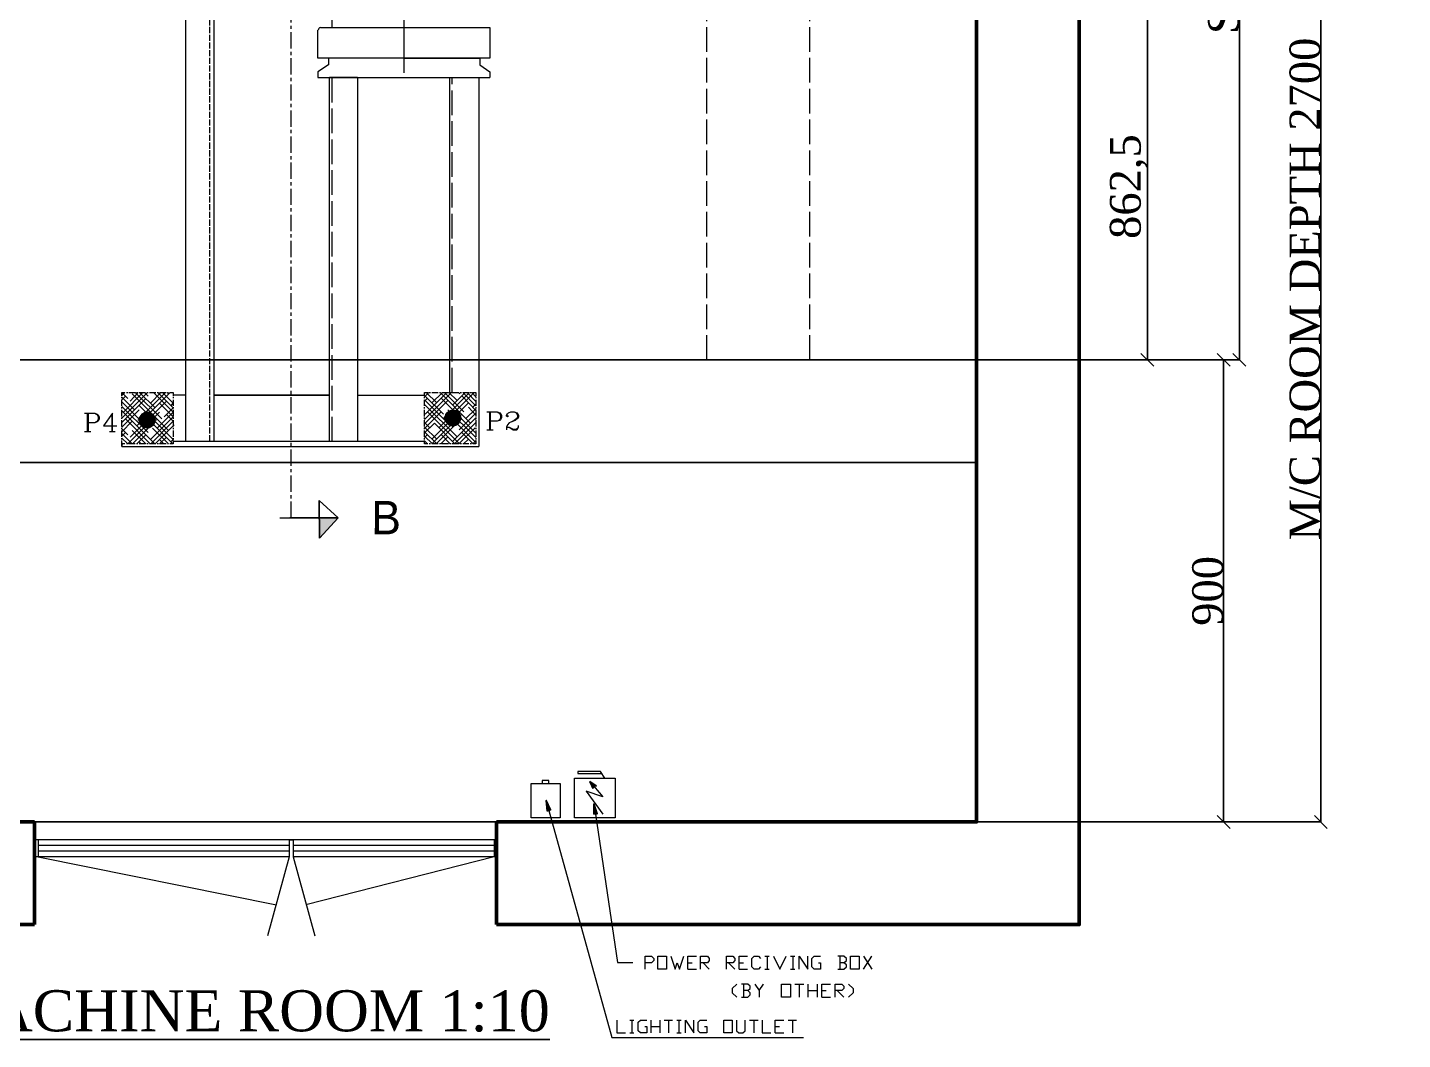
# Model space of a CAD drawing. Header units: millimetres. Extents: x -665 to 1025117, y -27997 to 4210.
# Drawn here: x 18023 to 20702, y -3828 to -1857 of the extents above; entities that cross this region are included whole.
import ezdxf

# ---------------------------------------------------------------- set-up
doc = ezdxf.new("R2010")
doc.units = ezdxf.units.MM
doc.linetypes.add('$0$ACAD_ISO02W100', pattern=[15, 12, -3])
doc.linetypes.add('$0$CENTER', pattern=[50.8, 31.75, -6.35, 6.35, -6.35])
for name, color, linetype, lineweight in [('$0$Car', 3, 'Continuous', 18), ('$0$CL', 2, '$0$CENTER', 0), ('$0$DL', 8, '$0$ACAD_ISO02W100', 0), ('$0$Wall', 1, 'Continuous', 50)]:
    doc.layers.add(name, color=color, linetype=linetype, lineweight=lineweight)
doc.styles.add('$0$nassar2', font='cent.shx', dxfattribs={"height": 60})
doc.dimstyles.new('$0$Nassar2', dxfattribs={"dimtxt": 35, "dimasz": 25, "dimexe": 1.25, "dimexo": 0.625, "dimtad": 1, "dimtxsty": '$0$nassar2', "dimblk": '$0$_Oblique', "dimcen": 2.5, "dimadec": 0, "dimazin": 0, "dimtfac": 1, "dimtmove": 0, "dimatfit": 3, "dimldrblk": '$0$_Oblique', "dimfxl": 1, "dimarcsym": 0})

# ---------------------------------------------------------------- blocks, each defined once
blk = doc.blocks.new('$0$_Oblique')
at = {"color": 0, "linetype": 'ByBlock', "lineweight": -2}
blk.add_line((-0.5, -0.5), (0.5, 0.5), dxfattribs=at)
blk = doc.blocks.new('*D39')
at = {"color": 0, "lineweight": -2, "transparency": 16777216}
for p, q in [((19872.5, -1641.9), (20205.9, -1641.9)), ((20204.7, -2504.4), (20204.7, -1641.9)), ((19872.5, -2504.4), (20205.9, -2504.4))]:
    blk.add_line(p, q, dxfattribs=at)
at = {"layer": 'Defpoints', "color": 0, "transparency": 16777216}
for p in [(19871.9, -1641.9), (20204.7, -1641.9), (19871.9, -2504.4)]:
    blk.add_point(p, dxfattribs=at)
at = {"color": 0, "lineweight": -2, "transparency": 16777216, "xscale": 25, "yscale": 25, "zscale": 25}
for p, rotation in [((20204.7, -1641.9), 90), ((20204.7, -2504.4), 270)]:
    blk.add_blockref('$0$_Oblique', p, dxfattribs=dict(at, rotation=rotation))
at = {"color": 0, "transparency": 16777216, "insert": (20168.7, -2166.9), "char_height": 60, "attachment_point": 5, "rotation": 90, "style": '$0$nassar2'}
blk.add_mtext('862,5', dxfattribs=at)
blk = doc.blocks.new('*D42')
at = {"color": 0, "lineweight": -2, "transparency": 16777216}
for p, q in [((20205.6, -2504.4), (20354.4, -2504.4)), ((20353.2, -3404.4), (20353.2, -2504.4)), ((20205.6, -3404.4), (20354.4, -3404.4))]:
    blk.add_line(p, q, dxfattribs=at)
at = {"layer": 'Defpoints', "color": 0, "transparency": 16777216}
for p in [(20205, -2504.4), (20353.2, -2504.4), (20205, -3404.4)]:
    blk.add_point(p, dxfattribs=at)
at = {"color": 0, "lineweight": -2, "transparency": 16777216, "xscale": 25, "yscale": 25, "zscale": 25}
for p, rotation in [((20353.2, -2504.4), 90), ((20353.2, -3404.4), 270)]:
    blk.add_blockref('$0$_Oblique', p, dxfattribs=dict(at, rotation=rotation))
at = {"color": 0, "transparency": 16777216, "insert": (20322.5, -2954.4), "char_height": 60, "attachment_point": 5, "rotation": 90, "style": '$0$nassar2'}
blk.add_mtext('900', dxfattribs=at)
blk = doc.blocks.new('*D43')
at = {"color": 0, "lineweight": -2, "transparency": 16777216}
for p, q in [((20295.4, -704.4), (20385, -704.4)), ((20383.8, -2504.4), (20383.8, -704.4)), ((20295.4, -2504.4), (20385, -2504.4))]:
    blk.add_line(p, q, dxfattribs=at)
at = {"layer": 'Defpoints', "color": 0, "transparency": 16777216}
for p in [(20294.8, -704.4), (20383.8, -704.4), (20294.8, -2504.4)]:
    blk.add_point(p, dxfattribs=at)
at = {"color": 0, "lineweight": -2, "transparency": 16777216, "xscale": 25, "yscale": 25, "zscale": 25}
for p, rotation in [((20383.8, -704.4), 90), ((20383.8, -2504.4), 270)]:
    blk.add_blockref('$0$_Oblique', p, dxfattribs=dict(at, rotation=rotation))
at = {"color": 0, "transparency": 16777216, "insert": (20353.2, -1466.9), "char_height": 60, "attachment_point": 5, "rotation": 90, "style": '$0$nassar2'}
blk.add_mtext('SHAFT DEPTH 1800', dxfattribs=at)
blk = doc.blocks.new('*D44')
at = {"color": 0, "lineweight": -2, "transparency": 16777216}
for p, q in [((19872.5, -704.4), (20543.7, -704.4)), ((20542.5, -704.4), (20542.5, -3404.4)), ((19872.5, -3404.4), (20543.7, -3404.4))]:
    blk.add_line(p, q, dxfattribs=at)
at = {"layer": 'Defpoints', "color": 0, "transparency": 16777216}
for p in [(19871.9, -704.4), (19871.9, -3404.4), (20542.5, -3404.4)]:
    blk.add_point(p, dxfattribs=at)
at = {"color": 0, "lineweight": -2, "transparency": 16777216, "xscale": 25, "yscale": 25, "zscale": 25}
for p, rotation in [((20542.5, -704.4), 90), ((20542.5, -3404.4), 270)]:
    blk.add_blockref('$0$_Oblique', p, dxfattribs=dict(at, rotation=rotation))
at = {"color": 0, "transparency": 16777216, "insert": (20511.9, -2366.5), "char_height": 60, "attachment_point": 5, "rotation": 90, "style": '$0$nassar2'}
blk.add_mtext('M/C ROOM DEPTH 2700', dxfattribs=at)

msp = doc.modelspace()

# ---------------------------------------------------------------- hatches: boundary and pattern name
at = {"layer": '$0$Car', "lineweight": 25, "ltscale": 4, "transparency": 16777216}
h = msp.add_hatch(color=256, dxfattribs=at)
h.dxf.hatch_style = 1
h.paths.add_polyline_path([(18591.899, -2812.181), (18592.007, -2851.569), (18628.429, -2812.08)])
at = {"true_color": 0x000007}
h = msp.add_hatch(color=7, dxfattribs=at)
h.paths.add_polyline_path([(18243.378, -2628.815), (18243.378, -2614.595), (18241.798, -2625.655)])
h.paths.add_polyline_path([(18243.378, -2614.595), (18241.798, -2625.655), (18241.798, -2617.228)])
h = msp.add_hatch(color=7, dxfattribs=at)
h.paths.add_polyline_path([(18241.798, -2625.655), (18241.798, -2617.228), (18241.798, -2623.022)])
h.paths.add_polyline_path([(18241.798, -2617.228), (18241.798, -2623.022), (18241.798, -2620.388)])
h = msp.add_hatch(color=7, dxfattribs=at)
h.paths.add_polyline_path([(18244.958, -2630.922), (18244.958, -2612.488), (18243.378, -2628.815)])
h.paths.add_polyline_path([(18244.958, -2612.488), (18243.378, -2628.815), (18243.378, -2614.595)])
h = msp.add_hatch(color=7, dxfattribs=at)
h.paths.add_polyline_path([(18246.538, -2633.029), (18246.538, -2610.381), (18244.958, -2630.922)])
h.paths.add_polyline_path([(18246.538, -2610.381), (18244.958, -2630.922), (18244.958, -2612.488)])
h = msp.add_hatch(color=7, dxfattribs=at)
h.paths.add_polyline_path([(18249.171, -2634.609), (18249.171, -2608.801), (18246.538, -2633.029)])
h.paths.add_polyline_path([(18249.171, -2608.801), (18246.538, -2633.029), (18246.538, -2610.381)])
h = msp.add_hatch(color=7, dxfattribs=at)
h.paths.add_polyline_path([(18251.805, -2635.662), (18251.805, -2607.221), (18249.171, -2634.609)])
h.paths.add_polyline_path([(18251.805, -2607.221), (18249.171, -2634.609), (18249.171, -2608.801)])
h = msp.add_hatch(color=7, dxfattribs=at)
h.paths.add_polyline_path([(18254.438, -2636.189), (18254.438, -2606.695), (18251.805, -2635.662)])
h.paths.add_polyline_path([(18254.438, -2606.695), (18251.805, -2635.662), (18251.805, -2607.221)])
h = msp.add_hatch(color=7, dxfattribs=at)
h.paths.add_polyline_path([(18257.072, -2636.716), (18257.072, -2606.695), (18254.438, -2636.189)])
h.paths.add_polyline_path([(18257.072, -2606.695), (18254.438, -2636.189), (18254.438, -2606.695)])
h = msp.add_hatch(color=7, dxfattribs=at)
h.paths.add_polyline_path([(18260.232, -2636.189), (18260.232, -2607.221), (18257.072, -2636.716)])
h.paths.add_polyline_path([(18260.232, -2607.221), (18257.072, -2636.716), (18257.072, -2606.695)])
h = msp.add_hatch(color=7, dxfattribs=at)
h.paths.add_polyline_path([(18262.865, -2635.136), (18262.865, -2608.275), (18260.232, -2636.189)])
h.paths.add_polyline_path([(18262.865, -2608.275), (18260.232, -2636.189), (18260.232, -2607.221)])
h = msp.add_hatch(color=7, dxfattribs=at)
h.paths.add_polyline_path([(18265.499, -2633.556), (18265.499, -2609.328), (18262.865, -2635.136)])
h.paths.add_polyline_path([(18265.499, -2609.328), (18262.865, -2635.136), (18262.865, -2608.275)])
h = msp.add_hatch(color=7, dxfattribs=at)
h.paths.add_polyline_path([(18267.079, -2631.976), (18267.079, -2610.908), (18265.499, -2633.556)])
h.paths.add_polyline_path([(18267.079, -2610.908), (18265.499, -2633.556), (18265.499, -2609.328)])
h = msp.add_hatch(color=7, dxfattribs=at)
h.paths.add_polyline_path([(18269.185, -2629.869), (18269.185, -2613.541), (18267.079, -2631.976)])
h.paths.add_polyline_path([(18269.185, -2613.541), (18267.079, -2631.976), (18267.079, -2610.908)])
h = msp.add_hatch(color=7, dxfattribs=at)
h.paths.add_polyline_path([(18270.239, -2627.235), (18270.239, -2616.175), (18269.185, -2629.869)])
h.paths.add_polyline_path([(18270.239, -2616.175), (18269.185, -2629.869), (18269.185, -2613.541)])
h = msp.add_hatch(color=7, dxfattribs=at)
h.paths.add_polyline_path([(18271.292, -2624.602), (18271.292, -2618.808), (18270.239, -2627.235)])
h.paths.add_polyline_path([(18271.292, -2618.808), (18270.239, -2627.235), (18270.239, -2616.175)])
for points in [[(18271.819, -2621.442), (18271.292, -2624.602), (18271.292, -2618.808)], [(18866.451, -2617.755), (18866.451, -2620.388), (18866.451, -2614.595)], [(19122.689, -3334.15), (19125.849, -3334.15), (19126.376, -3334.15)], [(19125.849, -3334.15), (19131.116, -3334.15), (19126.376, -3334.15)], [(19035.785, -3383.132), (19033.679, -3362.591), (19042.106, -3381.025)], [(19126.376, -3389.452), (19126.376, -3369.438), (19133.223, -3388.399)]]:
    msp.add_hatch(color=7, dxfattribs=at).paths.add_polyline_path(points)
h = msp.add_hatch(color=7, dxfattribs=at)
h.paths.add_polyline_path([(18837.483, -2621.968), (18837.483, -2613.541), (18836.429, -2619.335)])
h.paths.add_polyline_path([(18837.483, -2613.541), (18836.429, -2619.335), (18836.429, -2616.175)])
h = msp.add_hatch(color=7, dxfattribs=at)
h.paths.add_polyline_path([(18838.536, -2624.602), (18838.536, -2610.908), (18837.483, -2621.968)])
h.paths.add_polyline_path([(18838.536, -2610.908), (18837.483, -2621.968), (18837.483, -2613.541)])
h = msp.add_hatch(color=7, dxfattribs=at)
h.paths.add_polyline_path([(18840.116, -2626.709), (18840.116, -2608.275), (18838.536, -2624.602)])
h.paths.add_polyline_path([(18840.116, -2608.275), (18838.536, -2624.602), (18838.536, -2610.908)])
h = msp.add_hatch(color=7, dxfattribs=at)
h.paths.add_polyline_path([(18842.223, -2628.815), (18842.223, -2606.168), (18840.116, -2626.709)])
h.paths.add_polyline_path([(18842.223, -2606.168), (18840.116, -2626.709), (18840.116, -2608.275)])
h = msp.add_hatch(color=7, dxfattribs=at)
h.paths.add_polyline_path([(18843.803, -2630.396), (18843.803, -2604.588), (18842.223, -2628.815)])
h.paths.add_polyline_path([(18843.803, -2604.588), (18842.223, -2628.815), (18842.223, -2606.168)])
h = msp.add_hatch(color=7, dxfattribs=at)
h.paths.add_polyline_path([(18846.963, -2631.976), (18846.963, -2603.534), (18843.803, -2630.396)])
h.paths.add_polyline_path([(18846.963, -2603.534), (18843.803, -2630.396), (18843.803, -2604.588)])
h = msp.add_hatch(color=7, dxfattribs=at)
h.paths.add_polyline_path([(18849.597, -2632.502), (18849.597, -2603.008), (18846.963, -2631.976)])
h.paths.add_polyline_path([(18849.597, -2603.008), (18846.963, -2631.976), (18846.963, -2603.534)])
h = msp.add_hatch(color=7, dxfattribs=at)
h.paths.add_polyline_path([(18852.23, -2632.502), (18852.23, -2602.481), (18849.597, -2632.502)])
h.paths.add_polyline_path([(18852.23, -2602.481), (18849.597, -2632.502), (18849.597, -2603.008)])
h = msp.add_hatch(color=7, dxfattribs=at)
h.paths.add_polyline_path([(18855.39, -2632.502), (18855.39, -2603.008), (18852.23, -2632.502)])
h.paths.add_polyline_path([(18855.39, -2603.008), (18852.23, -2632.502), (18852.23, -2602.481)])
h = msp.add_hatch(color=7, dxfattribs=at)
h.paths.add_polyline_path([(18858.024, -2631.449), (18858.024, -2604.061), (18855.39, -2632.502)])
h.paths.add_polyline_path([(18858.024, -2604.061), (18855.39, -2632.502), (18855.39, -2603.008)])
h = msp.add_hatch(color=7, dxfattribs=at)
h.paths.add_polyline_path([(18860.13, -2629.869), (18860.13, -2605.114), (18858.024, -2631.449)])
h.paths.add_polyline_path([(18860.13, -2605.114), (18858.024, -2631.449), (18858.024, -2604.061)])
h = msp.add_hatch(color=7, dxfattribs=at)
h.paths.add_polyline_path([(18862.764, -2627.762), (18862.764, -2607.221), (18860.13, -2629.869)])
h.paths.add_polyline_path([(18862.764, -2607.221), (18860.13, -2629.869), (18860.13, -2605.114)])
h = msp.add_hatch(color=7, dxfattribs=at)
h.paths.add_polyline_path([(18864.344, -2625.655), (18864.344, -2609.855), (18862.764, -2627.762)])
h.paths.add_polyline_path([(18864.344, -2609.855), (18862.764, -2627.762), (18862.764, -2607.221)])
h = msp.add_hatch(color=7, dxfattribs=at)
h.paths.add_polyline_path([(18865.397, -2623.022), (18865.397, -2611.961), (18864.344, -2625.655)])
h.paths.add_polyline_path([(18865.397, -2611.961), (18864.344, -2625.655), (18864.344, -2609.855)])
h = msp.add_hatch(color=7, dxfattribs=at)
h.paths.add_polyline_path([(18866.451, -2620.388), (18866.451, -2614.595), (18865.397, -2623.022)])
h.paths.add_polyline_path([(18866.451, -2614.595), (18865.397, -2623.022), (18865.397, -2611.961)])
h = msp.add_hatch(color=7, dxfattribs=at)
h.paths.add_polyline_path([(19131.116, -3334.15), (19119.002, -3325.723), (19125.849, -3334.15)])
h.paths.add_polyline_path([(19119.002, -3325.723), (19125.849, -3334.15), (19122.689, -3334.15)])
h = msp.add_hatch(color=7, dxfattribs=at)
h.paths.add_polyline_path([(19122.689, -3334.15), (19126.376, -3334.15)])
h.paths.add_polyline_path([(19122.689, -3334.15), (19126.376, -3334.15), (19124.796, -3338.89)])

# ---------------------------------------------------------------- linework, layer by layer
at = {"layer": '$0$Car', "lineweight": 25, "ltscale": 4}
for p, q in [((18592.007, -2851.569), (18591.805, -2778.067)), ((18591.805, -2778.067), (18628.546, -2811.954)), ((18625.823, -2812.08), (18534.643, -2812.331)), ((18537.25, -2812.331), (18628.429, -2812.08)), ((18628.429, -2812.08), (18592.007, -2851.569))]:
    msp.add_line(p, q, dxfattribs=at)
at = {"layer": '$0$Car', "ltscale": 4}
msp.add_line((18515.111, -2812.181), (18591.899, -2812.181), dxfattribs=at)
at = {"layer": '$0$CL'}
msp.add_line((18536.91, -2812.325), (18536.91, -405.67), dxfattribs=at)
at = {"layer": '$0$DL', "ltscale": 4}
for p, q in [((19346.91, -2504.378), (19346.91, -704.378)), ((19546.91, -2504.378), (19546.91, -704.378)), ((18850.69, -2567.72), (18850.69, -1954.731))]:
    msp.add_line(p, q, dxfattribs=at)
at = {"layer": '$0$DL'}
msp.add_lwpolyline([(18378.404, -2663.05), (18379.178, -545.717)], dxfattribs=at)
at = {"layer": '$0$DL', "ltscale": 4}
msp.add_lwpolyline([(18616.927, -2663.05), (18616.927, -1954.731)], dxfattribs=at)
at = {"layer": '$0$Wall'}
for p, q in [((18036.819, -3404.378), (18036.819, -3604.378)), ((18936.93, -3404.378), (18936.93, -3604.378)), ((18936.93, -3604.378), (19871.91, -3604.378))]:
    msp.add_line(p, q, dxfattribs=at)
for points in [[(19871.91, -3604.378), (20071.91, -3604.378), (20071.91, -500.676), (17001.91, -500.676), (17001.91, -3604.378), (18036.91, -3604.378)], [(18936.93, -3404.378), (19871.91, -3404.378), (19871.91, -704.378), (17201.91, -704.378), (17201.91, -3404.378), (18036.91, -3404.378)]]:
    msp.add_lwpolyline(points, dxfattribs=at)
for p, q in [((18666.435, -1954.731), (18611.66, -1954.731)), ((18386.637, -2572.986), (18611.66, -2573.275)), ((18666.435, -2573.346), (18796.928, -2573.513)), ((18207.036, -2667.79), (18207.036, -2673.057)), ((18036.819, -3404.378), (18936.93, -3404.378)), ((18532.959, -3439.524), (18540.86, -3439.524))]:
    msp.add_line(p, q)
at = {"color": 7, "linetype": 'Continuous', "lineweight": 20}
for points in [[(18331.528, -2663.05), (18331.703, -545.717)], [(18387.114, -545.717), (18386.344, -2663.05)], [(18611.66, -2663.05), (18611.66, -1954.731)], [(18666.435, -1954.731), (18666.435, -2663.05)], [(18845.91, -2567.72), (18845.91, -1954.731)], [(18902.305, -1954.731), (18902.305, -2673.057), (18902.305, -2673.057)], [(18331.861, -2572.986), (18307.107, -2572.986)], [(18139.724, -2624.698), (18141.304, -2623.118)], [(18155.525, -2608.897), (18155.656, -2608.766)]]:
    msp.add_lwpolyline(points, dxfattribs=at)
at = {"color": 7, "linetype": 'Continuous', "lineweight": 20, "true_color": 0x000007}
for points in [[(18616.966, -1857.294), (18616.966, -1756.169), (18616.966, -1756.169)], [(18756.539, -1831.486), (18756.539, -1893.635), (18756.539, -1893.635)], [(18589.052, -1916.81), (18589.052, -1862.034), (18589.052, -1862.034)], [(18594.319, -1857.294), (18596.952, -1857.294), (18596.952, -1857.294)], [(18596.952, -1857.294), (18916.652, -1857.294), (18916.652, -1857.294)], [(18916.652, -1857.294), (18924.026, -1857.294), (18924.026, -1857.294)], [(18924.026, -1857.294), (18924.026, -1916.81), (18924.026, -1916.81)], [(18756.539, -1875.749), (18756.539, -1945.272), (18756.539, -1945.272)], [(18924.026, -1916.81), (18589.052, -1916.81), (18589.052, -1916.81)], [(18609.593, -1916.81), (18609.593, -1929.977), (18609.593, -1929.977)], [(18756.539, -1916.81), (18609.593, -1916.81), (18609.593, -1916.81)], [(18756.539, -1906.276), (18756.539, -1918.916), (18756.539, -1918.916)], [(18756.539, -1916.81), (18904.538, -1916.81), (18904.538, -1916.81)], [(18904.538, -1916.81), (18904.538, -1929.977), (18924.026, -1943.144)], [(18609.593, -1929.977), (18589.052, -1943.144), (18589.052, -1943.144)], [(18589.052, -1943.144), (18589.052, -1954.731), (18589.052, -1954.731)], [(18589.052, -1954.731), (18924.026, -1954.731), (18924.026, -1954.731)], [(18924.026, -1943.144), (18924.026, -1954.731), (18924.026, -1954.731)], [(18257.072, -2567.72), (18207.036, -2617.755), (18207.036, -2617.755)], [(18212.83, -2567.72), (18207.036, -2573.513), (18207.036, -2573.513)], [(18207.036, -2574.566), (18207.036, -2567.72), (18207.036, -2567.72)], [(18207.036, -2567.72), (18213.356, -2567.72), (18213.356, -2567.72)], [(18207.036, -2568.246), (18218.623, -2579.833), (18218.623, -2579.833)], [(18248.118, -2567.72), (18210.196, -2606.168), (18210.196, -2606.168)], [(18215.99, -2567.72), (18218.623, -2567.72), (18218.623, -2567.72)], [(18220.73, -2567.72), (18233.371, -2567.72), (18233.371, -2567.72)], [(18239.164, -2567.72), (18223.364, -2584.574), (18223.364, -2584.574)], [(18227.577, -2570.88), (18298.153, -2641.983), (18298.153, -2641.983)], [(18233.371, -2567.72), (18284.986, -2619.335), (18284.986, -2619.335)], [(18236.004, -2567.72), (18238.111, -2567.72), (18238.111, -2567.72)], [(18301.313, -2567.72), (18236.531, -2633.029), (18236.531, -2633.029)], [(18240.744, -2567.72), (18253.385, -2567.72), (18253.385, -2567.72)], [(18241.798, -2567.72), (18271.819, -2597.741), (18271.819, -2597.741)], [(18292.36, -2567.72), (18249.698, -2610.908), (18249.698, -2610.908)], [(18251.278, -2567.72), (18258.652, -2575.093), (18258.652, -2575.093)], [(18256.018, -2567.72), (18258.652, -2567.72), (18258.652, -2567.72)], [(18260.758, -2567.72), (18273.399, -2567.72), (18273.399, -2567.72)], [(18283.406, -2567.72), (18262.865, -2588.787), (18262.865, -2588.787)], [(18268.659, -2567.72), (18307.107, -2606.168), (18307.107, -2606.168)], [(18276.032, -2567.72), (18278.666, -2567.72), (18278.666, -2567.72)], [(18277.612, -2567.72), (18307.107, -2597.741), (18307.107, -2597.741)], [(18280.773, -2567.72), (18293.413, -2567.72), (18293.413, -2567.72)], [(18286.566, -2567.72), (18307.107, -2588.787), (18307.107, -2588.787)], [(18295.52, -2567.72), (18298.153, -2570.88), (18298.153, -2570.88)], [(18296.047, -2567.72), (18298.153, -2567.72), (18298.153, -2567.72)], [(18300.787, -2567.72), (18307.107, -2567.72), (18307.107, -2567.72)], [(18307.107, -2567.72), (18307.107, -2574.566), (18307.107, -2574.566)], [(18849.07, -2567.72), (18796.928, -2620.388), (18796.928, -2620.388)], [(18804.828, -2567.72), (18796.928, -2576.147), (18796.928, -2576.147)], [(18796.928, -2567.72), (18803.248, -2567.72), (18803.248, -2567.72)], [(18796.928, -2574.566), (18796.928, -2567.72), (18796.928, -2567.72)], [(18840.116, -2567.72), (18797.981, -2609.855), (18797.981, -2609.855)], [(18800.088, -2567.72), (18820.629, -2588.26), (18820.629, -2588.26)], [(18805.881, -2567.72), (18808.515, -2567.72), (18808.515, -2567.72)], [(18831.689, -2567.72), (18811.148, -2588.26), (18811.148, -2588.26)], [(18811.148, -2567.72), (18823.262, -2567.72), (18823.262, -2567.72)], [(18893.312, -2567.72), (18824.842, -2636.716), (18824.842, -2636.716)], [(18825.896, -2567.72), (18828.002, -2567.72), (18828.002, -2567.72)], [(18826.949, -2567.72), (18886.465, -2627.762), (18886.465, -2627.762)], [(18830.636, -2567.72), (18843.276, -2567.72), (18843.276, -2567.72)], [(18835.376, -2567.72), (18873.298, -2605.641), (18873.298, -2605.641)], [(18884.358, -2567.72), (18838.009, -2614.595), (18838.009, -2614.595)], [(18844.33, -2567.72), (18860.13, -2583.52), (18860.13, -2583.52)], [(18845.91, -2567.72), (18848.543, -2567.72), (18848.543, -2567.72)], [(18850.65, -2567.72), (18863.29, -2567.72), (18863.29, -2567.72)], [(18875.931, -2567.72), (18851.177, -2592.474), (18851.177, -2592.474)], [(18866.977, -2567.72), (18864.344, -2570.353), (18864.344, -2570.353)], [(18865.924, -2567.72), (18868.557, -2567.72), (18868.557, -2567.72)], [(18871.191, -2567.72), (18896.999, -2594.054), (18896.999, -2594.054)], [(18871.191, -2567.72), (18883.305, -2567.72), (18883.305, -2567.72)], [(18879.618, -2567.72), (18896.999, -2585.627), (18896.999, -2585.627)], [(18885.938, -2567.72), (18888.045, -2567.72), (18888.045, -2567.72)], [(18888.572, -2567.72), (18896.999, -2576.147), (18896.999, -2576.147)], [(18890.678, -2567.72), (18896.999, -2567.72), (18896.999, -2567.72)], [(18896.999, -2567.72), (18896.999, -2574.566), (18896.999, -2574.566)], [(18214.41, -2575.093), (18207.036, -2582.467), (18207.036, -2582.467)], [(18207.036, -2579.307), (18207.036, -2576.673), (18207.036, -2576.673)], [(18207.036, -2577.2), (18231.791, -2601.954), (18231.791, -2601.954)], [(18253.911, -2579.833), (18207.036, -2626.709), (18207.036, -2626.709)], [(18207.036, -2594.054), (18207.036, -2581.94), (18207.036, -2581.94)], [(18207.036, -2586.154), (18244.958, -2624.075), (18244.958, -2624.075)], [(18207.036, -2595.107), (18258.652, -2646.196), (18258.652, -2646.196)], [(18207.036, -2599.321), (18207.036, -2596.687), (18207.036, -2596.687)], [(18293.94, -2584.574), (18223.364, -2655.15), (18223.364, -2655.15)], [(18240.744, -2593.001), (18307.107, -2659.363), (18307.107, -2659.363)], [(18280.246, -2588.787), (18307.107, -2615.648), (18307.107, -2615.648)], [(18307.107, -2588.26), (18302.894, -2593.001), (18302.894, -2593.001)], [(18307.107, -2576.673), (18307.107, -2579.307), (18307.107, -2579.307)], [(18307.107, -2581.94), (18307.107, -2594.054), (18307.107, -2594.054)], [(18307.107, -2596.687), (18307.107, -2599.321), (18307.107, -2599.321)], [(18796.928, -2573.513), (18833.796, -2609.855), (18833.796, -2609.855)], [(18796.928, -2579.307), (18796.928, -2576.673), (18796.928, -2576.673)], [(18802.721, -2579.307), (18796.928, -2584.574), (18796.928, -2584.574)], [(18796.928, -2594.054), (18796.928, -2581.94), (18796.928, -2581.94)], [(18796.928, -2582.467), (18846.963, -2632.502), (18846.963, -2632.502)], [(18842.223, -2583.52), (18796.928, -2628.815), (18796.928, -2628.815)], [(18796.928, -2591.421), (18860.13, -2654.097), (18860.13, -2654.097)], [(18796.928, -2599.321), (18796.928, -2596.687), (18796.928, -2596.687)], [(18882.251, -2588.26), (18811.148, -2658.837), (18811.148, -2658.837)], [(18829.056, -2579.307), (18896.999, -2647.25), (18896.999, -2647.25)], [(18869.084, -2574.566), (18896.999, -2603.008), (18896.999, -2603.008)], [(18882.251, -2596.687), (18896.999, -2611.961), (18896.999, -2611.961)], [(18896.999, -2590.894), (18890.678, -2596.687), (18890.678, -2596.687)], [(18896.999, -2576.673), (18896.999, -2579.307), (18896.999, -2579.307)], [(18896.999, -2581.94), (18896.999, -2594.054), (18896.999, -2594.054)], [(18896.999, -2596.687), (18896.999, -2599.321), (18896.999, -2599.321)], [(18134.457, -2608.371), (18154.471, -2608.371), (18159.211, -2609.951), (18161.318, -2611.531), (18162.898, -2615.218), (18162.898, -2619.958), (18161.318, -2623.645), (18159.211, -2625.225), (18154.471, -2626.805), (18141.304, -2626.805)], [(18139.724, -2608.371), (18139.724, -2643.659), (18139.724, -2643.659)], [(18141.304, -2608.371), (18141.304, -2643.659), (18141.304, -2643.659)], [(18154.471, -2608.371), (18157.631, -2609.951), (18159.211, -2611.531), (18161.318, -2615.218), (18161.318, -2619.958), (18159.211, -2623.645), (18157.631, -2625.225), (18154.471, -2626.805)], [(18189.233, -2643.659), (18189.233, -2608.371), (18171.325, -2633.125), (18197.66, -2633.125)], [(18187.653, -2611.531), (18187.653, -2643.659), (18187.653, -2643.659)], [(18207.036, -2614.595), (18207.036, -2601.428), (18207.036, -2601.428)], [(18240.744, -2601.954), (18207.036, -2635.662), (18207.036, -2635.662)], [(18207.036, -2603.534), (18271.292, -2667.79), (18271.292, -2667.79)], [(18207.036, -2619.335), (18207.036, -2616.702), (18207.036, -2616.702)], [(18207.036, -2634.082), (18207.036, -2621.968), (18207.036, -2621.968)], [(18227.577, -2624.075), (18207.036, -2644.616), (18207.036, -2644.616)], [(18214.41, -2619.335), (18262.338, -2667.79), (18262.338, -2667.79)], [(18280.246, -2606.168), (18219.15, -2667.79), (18219.15, -2667.79)], [(18238.637, -2621.442), (18256.545, -2621.442), (18256.545, -2639.876)], [(18253.911, -2615.122), (18306.58, -2667.79), (18306.58, -2667.79)], [(18256.545, -2621.442), (18256.545, -2603.534), (18256.545, -2603.534)], [(18256.545, -2621.442), (18274.452, -2621.442), (18274.452, -2621.442)], [(18307.107, -2615.122), (18262.865, -2659.363), (18262.865, -2659.363)], [(18307.107, -2624.075), (18263.392, -2667.79), (18263.392, -2667.79)], [(18307.107, -2606.168), (18276.032, -2637.242), (18276.032, -2637.242)], [(18307.107, -2597.741), (18289.726, -2615.122), (18289.726, -2615.122)], [(18293.94, -2610.908), (18307.107, -2624.075), (18307.107, -2624.075)], [(18307.107, -2601.428), (18307.107, -2614.595), (18307.107, -2614.595)], [(18307.107, -2616.702), (18307.107, -2619.335), (18307.107, -2619.335)], [(18307.107, -2621.968), (18307.107, -2634.082), (18307.107, -2634.082)], [(18796.928, -2614.595), (18796.928, -2601.428), (18796.928, -2601.428)], [(18829.056, -2605.641), (18796.928, -2637.769), (18796.928, -2637.769)], [(18796.928, -2619.335), (18796.928, -2616.702), (18796.928, -2616.702)], [(18796.928, -2634.082), (18796.928, -2621.968), (18796.928, -2621.968)], [(18802.721, -2605.641), (18864.871, -2667.79), (18864.871, -2667.79)], [(18869.084, -2609.855), (18811.148, -2667.79), (18811.148, -2667.79)], [(18851.703, -2617.755), (18833.796, -2617.755), (18833.796, -2617.755)], [(18842.223, -2601.428), (18896.999, -2655.677), (18896.999, -2655.677)], [(18862.764, -2619.862), (18862.764, -2606.695), (18849.597, -2606.695)], [(18896.999, -2617.228), (18851.177, -2663.577), (18851.177, -2663.577)], [(18851.703, -2635.662), (18851.703, -2617.755), (18851.703, -2599.848)], [(18851.703, -2617.755), (18869.611, -2617.755), (18869.611, -2617.755)], [(18855.39, -2623.549), (18896.999, -2665.157), (18896.999, -2665.157)], [(18896.999, -2608.275), (18864.344, -2640.929), (18864.344, -2640.929)], [(18896.999, -2599.848), (18877.511, -2618.808), (18877.511, -2618.808)], [(18895.418, -2618.808), (18896.999, -2620.388), (18896.999, -2620.388)], [(18896.999, -2601.428), (18896.999, -2614.595), (18896.999, -2614.595)], [(18896.999, -2616.702), (18896.999, -2619.335), (18896.999, -2619.335)], [(18896.999, -2621.968), (18896.999, -2634.082), (18896.999, -2634.082)], [(18918.037, -2605.616), (18938.051, -2605.616), (18943.318, -2607.722), (18944.898, -2609.303), (18946.478, -2612.463), (18946.478, -2617.203), (18944.898, -2620.89), (18943.318, -2622.47), (18938.051, -2624.05), (18924.883, -2624.05)], [(18923.303, -2605.616), (18923.303, -2640.904), (18923.303, -2640.904)], [(18924.883, -2605.616), (18924.883, -2640.904), (18924.883, -2640.904)], [(18938.051, -2605.616), (18941.211, -2607.722), (18943.318, -2609.303), (18944.898, -2612.463), (18944.898, -2617.203), (18943.318, -2620.89), (18941.211, -2622.47), (18938.051, -2624.05)], [(18958.065, -2612.463), (18960.172, -2614.043), (18958.065, -2615.623), (18956.485, -2614.043), (18956.485, -2612.463), (18958.065, -2609.303), (18960.172, -2607.722), (18964.912, -2605.616), (18971.232, -2605.616), (18976.499, -2607.722), (18978.079, -2609.303), (18979.659, -2612.463), (18979.659, -2615.623), (18978.079, -2618.783), (18973.339, -2622.47), (18964.912, -2625.63), (18961.752, -2627.21), (18958.065, -2630.897), (18956.485, -2635.637), (18956.485, -2640.904)], [(18971.232, -2605.616), (18974.919, -2607.722), (18976.499, -2609.303), (18978.079, -2612.463), (18978.079, -2615.623), (18976.499, -2618.783), (18971.232, -2622.47), (18964.912, -2625.63)], [(18134.457, -2643.659), (18146.571, -2643.659), (18146.571, -2643.659)], [(18182.912, -2643.659), (18194.5, -2643.659), (18194.5, -2643.659)], [(18207.036, -2639.349), (18207.036, -2636.716), (18207.036, -2636.716)], [(18207.036, -2638.823), (18218.623, -2650.41), (18218.623, -2650.41)], [(18207.036, -2654.097), (18207.036, -2641.983), (18207.036, -2641.983)], [(18214.41, -2646.196), (18207.036, -2653.043), (18207.036, -2653.043)], [(18207.036, -2647.776), (18227.05, -2667.79), (18227.05, -2667.79)], [(18227.577, -2641.983), (18253.911, -2667.79), (18253.911, -2667.79)], [(18267.079, -2628.815), (18228.104, -2667.79), (18228.104, -2667.79)], [(18253.911, -2650.41), (18236.531, -2667.79), (18236.531, -2667.79)], [(18267.079, -2637.242), (18298.153, -2667.79), (18298.153, -2667.79)], [(18307.107, -2633.029), (18271.819, -2667.79), (18271.819, -2667.79)], [(18307.107, -2633.029), (18309.214, -2630.922), (18309.214, -2630.922)], [(18307.107, -2636.716), (18307.107, -2639.349), (18307.107, -2639.349)], [(18307.107, -2641.983), (18307.107, -2654.097), (18307.107, -2654.097)], [(18796.928, -2626.709), (18806.935, -2636.716), (18806.935, -2636.716)], [(18815.888, -2627.762), (18796.928, -2646.723), (18796.928, -2646.723)], [(18796.928, -2635.662), (18820.629, -2658.837), (18820.629, -2658.837)], [(18796.928, -2639.349), (18796.928, -2636.716), (18796.928, -2636.716)], [(18796.928, -2654.097), (18796.928, -2641.983), (18796.928, -2641.983)], [(18796.928, -2644.616), (18820.629, -2667.79), (18820.629, -2667.79)], [(18802.721, -2649.883), (18796.928, -2655.677), (18796.928, -2655.677)], [(18815.888, -2627.762), (18855.917, -2667.79), (18855.917, -2667.79)], [(18855.39, -2632.502), (18819.575, -2667.79), (18819.575, -2667.79)], [(18829.056, -2649.883), (18846.963, -2667.79), (18846.963, -2667.79)], [(18896.999, -2626.182), (18855.39, -2667.79), (18855.39, -2667.79)], [(18895.418, -2636.716), (18863.817, -2667.79), (18863.817, -2667.79)], [(18869.084, -2645.669), (18891.732, -2667.79), (18891.732, -2667.79)], [(18896.999, -2636.716), (18896.999, -2639.349), (18896.999, -2639.349)], [(18896.999, -2641.983), (18896.999, -2654.097), (18896.999, -2654.097)], [(18918.037, -2640.904), (18930.15, -2640.904), (18930.15, -2640.904)], [(18956.485, -2637.744), (18958.065, -2635.637), (18961.752, -2635.637), (18969.652, -2639.324), (18974.919, -2639.324), (18978.079, -2637.744), (18979.659, -2635.637)], [(18961.752, -2635.637), (18969.652, -2640.904), (18976.499, -2640.904), (18978.079, -2639.324), (18979.659, -2635.637), (18979.659, -2632.477)], [(18207.036, -2656.73), (18218.623, -2667.79), (18218.623, -2667.79)], [(18207.036, -2659.363), (18207.036, -2656.73), (18207.036, -2656.73)], [(18207.036, -2667.79), (18207.036, -2661.47), (18207.036, -2661.47)], [(18207.036, -2665.684), (18209.67, -2667.79), (18209.67, -2667.79)], [(18213.356, -2667.79), (18207.036, -2667.79), (18207.036, -2667.79)], [(18207.036, -2673.057), (18902.265, -2673.057), (18902.265, -2673.057)], [(18218.623, -2667.79), (18215.99, -2667.79), (18215.99, -2667.79)], [(18233.371, -2667.79), (18220.73, -2667.79), (18220.73, -2667.79)], [(18238.111, -2667.79), (18236.004, -2667.79), (18236.004, -2667.79)], [(18240.744, -2664.104), (18244.958, -2667.79), (18244.958, -2667.79)], [(18253.385, -2667.79), (18240.744, -2667.79), (18240.744, -2667.79)], [(18258.652, -2667.79), (18256.018, -2667.79), (18256.018, -2667.79)], [(18273.399, -2667.79), (18260.758, -2667.79), (18260.758, -2667.79)], [(18278.666, -2667.79), (18276.032, -2667.79), (18276.032, -2667.79)], [(18280.246, -2659.363), (18289.2, -2667.79), (18289.2, -2667.79)], [(18293.94, -2655.15), (18280.773, -2667.79), (18280.773, -2667.79)], [(18293.413, -2667.79), (18280.773, -2667.79), (18280.773, -2667.79)], [(18298.153, -2667.79), (18296.047, -2667.79), (18296.047, -2667.79)], [(18307.107, -2667.79), (18300.787, -2667.79), (18300.787, -2667.79)], [(18307.107, -2659.363), (18302.894, -2664.104), (18302.894, -2664.104)], [(18307.107, -2656.73), (18307.107, -2659.363), (18307.107, -2659.363)], [(18307.107, -2661.47), (18307.107, -2667.79), (18307.107, -2667.79)], [(18307.107, -2663.05), (18796.928, -2663.05), (18796.928, -2663.05)], [(18796.928, -2653.043), (18812.202, -2667.79), (18812.202, -2667.79)], [(18796.928, -2659.363), (18796.928, -2656.73), (18796.928, -2656.73)], [(18796.928, -2667.79), (18796.928, -2661.47), (18796.928, -2661.47)], [(18796.928, -2661.997), (18802.721, -2667.79), (18802.721, -2667.79)], [(18803.248, -2667.79), (18796.928, -2667.79), (18796.928, -2667.79)], [(18808.515, -2667.79), (18805.881, -2667.79), (18805.881, -2667.79)], [(18823.262, -2667.79), (18811.148, -2667.79), (18811.148, -2667.79)], [(18828.002, -2667.79), (18825.896, -2667.79), (18825.896, -2667.79)], [(18842.223, -2654.097), (18828.529, -2667.79), (18828.529, -2667.79)], [(18843.276, -2667.79), (18830.636, -2667.79), (18830.636, -2667.79)], [(18848.543, -2667.79), (18845.91, -2667.79), (18845.91, -2667.79)], [(18863.29, -2667.79), (18850.65, -2667.79), (18850.65, -2667.79)], [(18868.557, -2667.79), (18865.924, -2667.79), (18865.924, -2667.79)], [(18883.305, -2667.79), (18871.191, -2667.79), (18871.191, -2667.79)], [(18882.251, -2658.837), (18872.771, -2667.79), (18872.771, -2667.79)], [(18888.045, -2667.79), (18885.938, -2667.79), (18885.938, -2667.79)], [(18896.999, -2661.47), (18890.678, -2667.79), (18890.678, -2667.79)], [(18896.999, -2667.79), (18890.678, -2667.79), (18890.678, -2667.79)], [(18896.999, -2656.73), (18896.999, -2659.363), (18896.999, -2659.363)], [(18896.999, -2661.47), (18896.999, -2667.79), (18896.999, -2667.79)], [(19139.543, -3306.235), (19095.301, -3306.235), (19095.301, -3306.235)], [(19095.301, -3306.235), (19095.301, -3309.922), (19095.301, -3309.922)], [(19095.301, -3309.922), (19142.176, -3309.922), (19142.176, -3309.922)], [(19147.97, -3319.402), (19139.543, -3306.235), (19139.543, -3306.235)], [(19038.945, -3329.41), (19038.945, -3323.616), (19025.778, -3323.616), (19025.778, -3329.41)], [(19119.002, -3325.723), (19143.757, -3355.744), (19111.629, -3344.683)], [(19111.629, -3344.683), (19143.757, -3389.452), (19143.757, -3389.452)], [(19038.945, -3382.078), (19161.543, -3824.136), (19161.543, -3824.136)], [(19129.536, -3389.452), (19172.724, -3678.078), (19202.746, -3678.078)], [(18936.93, -3439.524), (18036.819, -3439.524), (18036.819, -3439.524)], [(18044.192, -3439.524), (18044.192, -3472.179), (18044.192, -3472.179)], [(18532.959, -3450.585), (18044.192, -3450.585), (18044.192, -3450.585)], [(18532.959, -3439.524), (18532.959, -3472.179), (18490.824, -3625.972)], [(18540.86, -3439.524), (18540.86, -3472.179), (18540.86, -3472.179)], [(18932.19, -3450.585), (18540.86, -3450.585), (18540.86, -3450.585)], [(18932.19, -3439.524), (18932.19, -3472.179), (18932.19, -3472.179)], [(18532.959, -3472.179), (18036.819, -3472.179), (18036.819, -3472.179)], [(18532.959, -3461.119), (18044.192, -3461.119), (18044.192, -3461.119)], [(18044.192, -3472.179), (18508.205, -3565.93), (18508.205, -3565.93)], [(18932.19, -3461.119), (18540.86, -3461.119), (18540.86, -3461.119)], [(18936.93, -3472.179), (18540.86, -3472.179), (18540.86, -3472.179)], [(18540.86, -3472.179), (18582.995, -3625.972), (18582.995, -3625.972)], [(18932.19, -3472.179), (18565.614, -3565.93), (18565.614, -3565.93)], [(19226.447, -3691.355), (19226.447, -3666.074), (19239.087, -3666.074), (19243.301, -3670.287), (19243.301, -3674.501), (19239.087, -3678.714), (19226.447, -3678.714)], [(19276.482, -3666.074), (19284.909, -3691.355), (19288.596, -3678.714), (19293.336, -3691.355), (19301.763, -3666.074)], [(19309.664, -3691.355), (19309.664, -3666.074), (19326.518, -3666.074)], [(19334.418, -3691.355), (19334.418, -3666.074), (19347.585, -3666.074), (19351.272, -3670.287), (19351.272, -3674.501), (19347.585, -3678.714), (19334.418, -3678.714)], [(19384.98, -3691.355), (19384.98, -3666.074), (19397.094, -3666.074), (19401.307, -3670.287), (19401.307, -3674.501), (19397.094, -3678.714), (19384.98, -3678.714)], [(19409.734, -3691.355), (19409.734, -3666.074), (19426.062, -3666.074)], [(19451.343, -3686.615), (19447.129, -3691.355), (19438.702, -3691.355), (19434.489, -3686.615), (19434.489, -3670.287), (19438.702, -3666.074), (19447.129, -3666.074), (19451.343, -3670.287)], [(19459.77, -3666.074), (19468.197, -3666.074), (19468.197, -3666.074)], [(19463.983, -3666.074), (19463.983, -3691.355), (19463.983, -3691.355)], [(19476.624, -3666.074), (19488.738, -3691.355), (19501.378, -3666.074)], [(19509.805, -3666.074), (19517.706, -3666.074), (19517.706, -3666.074)], [(19514.019, -3666.074), (19514.019, -3691.355), (19514.019, -3691.355)], [(19526.133, -3691.355), (19526.133, -3666.074), (19542.987, -3691.355), (19542.987, -3666.074)], [(19564.054, -3678.714), (19568.268, -3678.714), (19568.268, -3691.355), (19555.627, -3691.355), (19551.414, -3686.615), (19551.414, -3670.287), (19555.627, -3666.074), (19568.268, -3666.074)], [(19613.563, -3678.714), (19618.303, -3674.501), (19618.303, -3670.287), (19613.563, -3666.074), (19601.449, -3666.074)], [(19605.663, -3666.074), (19605.663, -3691.355), (19605.663, -3691.355)], [(19651.485, -3691.355), (19667.812, -3666.074), (19667.812, -3666.074)], [(19651.485, -3666.074), (19667.812, -3691.355), (19667.812, -3691.355)], [(19309.664, -3678.714), (19318.091, -3678.714), (19318.091, -3678.714)], [(19309.664, -3691.355), (19326.518, -3691.355), (19326.518, -3691.355)], [(19339.158, -3678.714), (19351.272, -3691.355), (19351.272, -3691.355)], [(19388.667, -3678.714), (19401.307, -3691.355), (19401.307, -3691.355)], [(19409.734, -3678.714), (19418.161, -3678.714), (19418.161, -3678.714)], [(19409.734, -3691.355), (19426.062, -3691.355), (19426.062, -3691.355)], [(19459.77, -3691.355), (19468.197, -3691.355), (19468.197, -3691.355)], [(19509.805, -3691.355), (19517.706, -3691.355), (19517.706, -3691.355)], [(19601.449, -3691.355), (19613.563, -3691.355), (19618.303, -3686.615), (19618.303, -3682.928), (19613.563, -3678.714), (19605.663, -3678.714)], [(19404.994, -3720.323), (19396.041, -3728.75), (19396.041, -3737.177), (19404.994, -3745.604)], [(19426.588, -3732.963), (19430.802, -3728.75), (19430.802, -3724.536), (19426.588, -3720.323), (19413.948, -3720.323)], [(19418.161, -3720.323), (19418.161, -3745.604), (19418.161, -3745.604)], [(19439.756, -3720.323), (19448.709, -3732.963), (19448.709, -3745.604)], [(19448.709, -3732.963), (19457.136, -3720.323), (19457.136, -3720.323)], [(19517.706, -3720.323), (19535.613, -3720.323), (19535.613, -3720.323)], [(19526.659, -3720.323), (19526.659, -3745.604), (19526.659, -3745.604)], [(19544.04, -3745.604), (19544.04, -3720.323), (19544.04, -3720.323)], [(19561.421, -3720.323), (19561.421, -3745.604), (19561.421, -3745.604)], [(19570.375, -3745.604), (19570.375, -3720.323), (19587.755, -3720.323)], [(19596.709, -3745.604), (19596.709, -3720.323), (19609.349, -3720.323), (19613.563, -3724.536), (19613.563, -3728.75), (19609.349, -3732.963), (19596.709, -3732.963)], [(19622.517, -3720.323), (19631.47, -3728.75), (19631.47, -3737.177), (19622.517, -3745.604)], [(19413.948, -3745.604), (19426.588, -3745.604), (19430.802, -3741.39), (19430.802, -3737.177), (19426.588, -3732.963), (19418.161, -3732.963)], [(19544.04, -3732.963), (19561.421, -3732.963), (19561.421, -3732.963)], [(19570.375, -3732.963), (19578.802, -3732.963), (19578.802, -3732.963)], [(19570.375, -3745.604), (19587.755, -3745.604), (19587.755, -3745.604)], [(19600.396, -3732.963), (19613.563, -3745.604), (19613.563, -3745.604)], [(19171.55, -3790.428), (19171.55, -3815.182), (19188.404, -3815.182)], [(19196.304, -3790.428), (19204.731, -3790.428), (19204.731, -3790.428)], [(19200.518, -3790.428), (19200.518, -3815.182), (19200.518, -3815.182)], [(19225.799, -3802.542), (19229.486, -3802.542), (19229.486, -3815.182), (19217.372, -3815.182), (19213.158, -3810.969), (19213.158, -3794.641), (19217.372, -3790.428), (19229.486, -3790.428)], [(19237.913, -3815.182), (19237.913, -3790.428), (19237.913, -3790.428)], [(19237.913, -3802.542), (19254.767, -3802.542), (19254.767, -3802.542)], [(19254.767, -3790.428), (19254.767, -3815.182), (19254.767, -3815.182)], [(19263.194, -3790.428), (19279.521, -3790.428), (19279.521, -3790.428)], [(19271.621, -3790.428), (19271.621, -3815.182), (19271.621, -3815.182)], [(19287.948, -3790.428), (19296.375, -3790.428), (19296.375, -3790.428)], [(19292.162, -3790.428), (19292.162, -3815.182), (19292.162, -3815.182)], [(19304.802, -3815.182), (19304.802, -3790.428), (19321.13, -3815.182), (19321.13, -3790.428)], [(19342.197, -3802.542), (19346.411, -3802.542), (19346.411, -3815.182), (19333.77, -3815.182), (19329.557, -3810.969), (19329.557, -3794.641), (19333.77, -3790.428), (19346.411, -3790.428)], [(19404.346, -3790.428), (19404.346, -3810.969), (19409.087, -3815.182), (19416.987, -3815.182), (19421.2, -3810.969), (19421.2, -3790.428)], [(19429.627, -3790.428), (19446.481, -3790.428), (19446.481, -3790.428)], [(19438.054, -3790.428), (19438.054, -3815.182), (19438.054, -3815.182)], [(19454.382, -3790.428), (19454.382, -3815.182), (19471.236, -3815.182)], [(19479.663, -3815.182), (19479.663, -3790.428), (19496.517, -3790.428)], [(19479.663, -3802.542), (19488.09, -3802.542), (19488.09, -3802.542)], [(19504.944, -3790.428), (19521.271, -3790.428), (19521.271, -3790.428)], [(19513.371, -3790.428), (19513.371, -3815.182), (19513.371, -3815.182)], [(19161.543, -3824.136), (19534.965, -3824.136), (19534.965, -3824.136)], [(19196.304, -3815.182), (19204.731, -3815.182), (19204.731, -3815.182)], [(19287.948, -3815.182), (19296.375, -3815.182), (19296.375, -3815.182)], [(19479.663, -3815.182), (19496.517, -3815.182), (19496.517, -3815.182)]]:
    msp.add_lwpolyline(points, dxfattribs=at)
for points in [[(19871.91, -2504.378), (17201.91, -2504.378)], [(17986.602, -2704.378), (19871.91, -2704.378), (19871.91, -2504.378), (19009.026, -2504.378)], [(18331.528, -2504.378), (18071.602, -2504.378)], [(18589.052, -2504.378), (18386.339, -2504.378)], [(19871.91, -2704.378), (17201.91, -2704.378)]]:
    msp.add_lwpolyline(points)
at = {"color": 7, "linetype": 'Continuous', "lineweight": -2, "true_color": 0x000007}
for points in [[(18243.378, -2628.815), (18243.378, -2614.595), (18241.798, -2625.655)], [(18243.378, -2614.595), (18241.798, -2625.655), (18241.798, -2617.228)], [(18241.798, -2625.655), (18241.798, -2617.228), (18241.798, -2623.022)], [(18241.798, -2617.228), (18241.798, -2623.022), (18241.798, -2620.388)], [(18244.958, -2630.922), (18244.958, -2612.488), (18243.378, -2628.815)], [(18244.958, -2612.488), (18243.378, -2628.815), (18243.378, -2614.595)], [(18246.538, -2633.029), (18246.538, -2610.381), (18244.958, -2630.922)], [(18246.538, -2610.381), (18244.958, -2630.922), (18244.958, -2612.488)], [(18249.171, -2634.609), (18249.171, -2608.801), (18246.538, -2633.029)], [(18249.171, -2608.801), (18246.538, -2633.029), (18246.538, -2610.381)], [(18251.805, -2635.662), (18251.805, -2607.221), (18249.171, -2634.609)], [(18251.805, -2607.221), (18249.171, -2634.609), (18249.171, -2608.801)], [(18254.438, -2636.189), (18254.438, -2606.695), (18251.805, -2635.662)], [(18254.438, -2606.695), (18251.805, -2635.662), (18251.805, -2607.221)], [(18257.072, -2636.716), (18257.072, -2606.695), (18254.438, -2636.189)], [(18257.072, -2606.695), (18254.438, -2636.189), (18254.438, -2606.695)], [(18260.232, -2607.221), (18257.072, -2636.716), (18257.072, -2606.695)], [(18260.232, -2636.189), (18260.232, -2607.221), (18257.072, -2636.716)], [(18262.865, -2608.275), (18260.232, -2636.189), (18260.232, -2607.221)], [(18262.865, -2635.136), (18262.865, -2608.275), (18260.232, -2636.189)], [(18265.499, -2609.328), (18262.865, -2635.136), (18262.865, -2608.275)], [(18265.499, -2633.556), (18265.499, -2609.328), (18262.865, -2635.136)], [(18267.079, -2610.908), (18265.499, -2633.556), (18265.499, -2609.328)], [(18267.079, -2631.976), (18267.079, -2610.908), (18265.499, -2633.556)], [(18269.185, -2613.541), (18267.079, -2631.976), (18267.079, -2610.908)], [(18269.185, -2629.869), (18269.185, -2613.541), (18267.079, -2631.976)], [(18270.239, -2616.175), (18269.185, -2629.869), (18269.185, -2613.541)], [(18270.239, -2627.235), (18270.239, -2616.175), (18269.185, -2629.869)], [(18271.292, -2618.808), (18270.239, -2627.235), (18270.239, -2616.175)], [(18271.292, -2624.602), (18271.292, -2618.808), (18270.239, -2627.235)], [(18271.819, -2621.442), (18271.292, -2624.602), (18271.292, -2618.808)], [(18837.483, -2621.968), (18837.483, -2613.541), (18836.429, -2619.335)], [(18837.483, -2613.541), (18836.429, -2619.335), (18836.429, -2616.175)], [(18838.536, -2624.602), (18838.536, -2610.908), (18837.483, -2621.968)], [(18838.536, -2610.908), (18837.483, -2621.968), (18837.483, -2613.541)], [(18840.116, -2626.709), (18840.116, -2608.275), (18838.536, -2624.602)], [(18840.116, -2608.275), (18838.536, -2624.602), (18838.536, -2610.908)], [(18842.223, -2628.815), (18842.223, -2606.168), (18840.116, -2626.709)], [(18842.223, -2606.168), (18840.116, -2626.709), (18840.116, -2608.275)], [(18843.803, -2630.396), (18843.803, -2604.588), (18842.223, -2628.815)], [(18843.803, -2604.588), (18842.223, -2628.815), (18842.223, -2606.168)], [(18846.963, -2631.976), (18846.963, -2603.534), (18843.803, -2630.396)], [(18846.963, -2603.534), (18843.803, -2630.396), (18843.803, -2604.588)], [(18849.597, -2632.502), (18849.597, -2603.008), (18846.963, -2631.976)], [(18849.597, -2603.008), (18846.963, -2631.976), (18846.963, -2603.534)], [(18852.23, -2632.502), (18852.23, -2602.481), (18849.597, -2632.502)], [(18852.23, -2602.481), (18849.597, -2632.502), (18849.597, -2603.008)], [(18855.39, -2603.008), (18852.23, -2632.502), (18852.23, -2602.481)], [(18855.39, -2632.502), (18855.39, -2603.008), (18852.23, -2632.502)], [(18858.024, -2604.061), (18855.39, -2632.502), (18855.39, -2603.008)], [(18858.024, -2631.449), (18858.024, -2604.061), (18855.39, -2632.502)], [(18860.13, -2605.114), (18858.024, -2631.449), (18858.024, -2604.061)], [(18860.13, -2629.869), (18860.13, -2605.114), (18858.024, -2631.449)], [(18862.764, -2607.221), (18860.13, -2629.869), (18860.13, -2605.114)], [(18862.764, -2627.762), (18862.764, -2607.221), (18860.13, -2629.869)], [(18864.344, -2609.855), (18862.764, -2627.762), (18862.764, -2607.221)], [(18864.344, -2625.655), (18864.344, -2609.855), (18862.764, -2627.762)], [(18865.397, -2611.961), (18864.344, -2625.655), (18864.344, -2609.855)], [(18865.397, -2623.022), (18865.397, -2611.961), (18864.344, -2625.655)], [(18866.451, -2614.595), (18865.397, -2623.022), (18865.397, -2611.961)], [(18866.451, -2620.388), (18866.451, -2614.595), (18865.397, -2623.022)], [(18866.451, -2617.755), (18866.451, -2620.388), (18866.451, -2614.595)], [(19131.116, -3334.15), (19119.002, -3325.723), (19125.849, -3334.15)], [(19119.002, -3325.723), (19125.849, -3334.15), (19122.689, -3334.15)], [(19122.689, -3334.15), (19122.689, -3334.15), (19126.376, -3334.15)], [(19122.689, -3334.15), (19126.376, -3334.15), (19124.796, -3338.89)], [(19122.689, -3334.15), (19125.849, -3334.15), (19126.376, -3334.15)], [(19125.849, -3334.15), (19131.116, -3334.15), (19126.376, -3334.15)], [(19035.785, -3383.132), (19033.679, -3362.591), (19042.106, -3381.025)], [(19126.376, -3389.452), (19126.376, -3369.438), (19133.223, -3388.399)]]:
    msp.add_lwpolyline(points, close=True, dxfattribs=at)
at = {"color": 7, "linetype": 'Continuous', "lineweight": 20, "true_color": 0x000007}
for points in [[(18882.251, -2667.79), (18882.251, -2667.79)], [(19167.984, -3396.299), (19088.981, -3396.299), (19088.981, -3319.402), (19167.984, -3319.402)], [(19061.066, -3396.299), (19004.711, -3396.299), (19004.711, -3329.41), (19061.066, -3329.41)], [(19131.116, -3334.15), (19119.002, -3325.723), (19124.796, -3338.89), (19126.376, -3334.15)], [(19251.201, -3691.355), (19251.201, -3666.074), (19268.055, -3666.074), (19268.055, -3691.355)], [(19626.73, -3691.355), (19626.73, -3666.074), (19643.058, -3666.074), (19643.058, -3691.355)], [(19491.898, -3745.604), (19491.898, -3720.323), (19509.279, -3720.323), (19509.279, -3745.604)], [(19379.592, -3815.182), (19379.592, -3790.428), (19395.919, -3790.428), (19395.919, -3815.182)]]:
    msp.add_lwpolyline(points, close=True, dxfattribs=at)
msp.add_open_spline([(18594.319, -1857.294), (18591.685, -1857.294), (18589.578, -1859.4), (18589.578, -1862.034)], degree=3, dxfattribs=at)
for points in [[(18256.545, -2636.189), (18264.972, -2636.189), (18271.819, -2629.869), (18271.819, -2621.442), (18271.819, -2621.442), (18271.819, -2613.015), (18264.972, -2606.168), (18256.545, -2606.168), (18256.545, -2606.168), (18248.645, -2606.168), (18241.798, -2613.015), (18241.798, -2621.442), (18241.798, -2621.442), (18241.798, -2629.869), (18248.645, -2636.189), (18256.545, -2636.189)], [(18851.703, -2632.502), (18860.13, -2632.502), (18866.977, -2626.182), (18866.977, -2617.755), (18866.977, -2617.755), (18866.977, -2609.328), (18860.13, -2602.481), (18851.703, -2602.481), (18851.703, -2602.481), (18843.803, -2602.481), (18836.956, -2609.328), (18836.956, -2617.755), (18836.956, -2617.755), (18836.956, -2626.182), (18843.803, -2632.502), (18851.703, -2632.502)]]:
    msp.add_open_spline(points, degree=3, knots=[0, 0, 0, 0, 0.0625, 0.0625, 0.0625, 0.062501, 0.125, 0.125, 0.125, 0.125001, 0.1875, 0.1875, 0.1875, 0.187501, 1, 1, 1, 1], dxfattribs=at)

# ---------------------------------------------------------------- texts
at = {"ltscale": 4, "insert": (18751.053, -2779.309), "char_height": 65, "attachment_point": 3, "rotation": 359.727953}
msp.add_mtext_dynamic_manual_height_columns('B', width=315.98199, gutter_width=125, heights=[0], dxfattribs=at)
at = {"insert": (17839.061, -3732.171), "char_height": 80, "attachment_point": 1}
msp.add_mtext_dynamic_manual_height_columns('{\\Fcent|c0;\\L\\C6;MACHINE ROOM 1:10}', width=2967.5499, gutter_width=12.5, heights=[224.771], dxfattribs=at)

# ---------------------------------------------------------------- dimensions: what is measured, and where the dimension line sits
for base, p1, p2, text, picture, middle in [((20542.481, -3404.378), (19871.907, -704.378), (19871.91, -3404.378), 'M/C ROOM DEPTH <>', '*D44', (20542.481, -2366.477)), ((20383.798, -704.378), (20294.821, -2504.378), (20294.821, -704.378), 'SHAFT DEPTH <>', '*D43', (20383.798, -1466.878))]:
    dim = msp.add_linear_dim(base=base, p1=p1, p2=p2, angle=90, text=text, dimstyle='$0$Nassar2')
    dim.commit()
    dim.dimension.update_dxf_attribs({"geometry": picture, "text_midpoint": middle, "dimtype": 160})
for base, p1, p2, picture, middle in [((20204.676, -1641.878), (19871.91, -2504.378), (19871.91, -1641.878), '*D39', (20204.676, -2166.878)), ((20353.173, -2504.378), (20205.015, -3404.378), (20205.015, -2504.378), '*D42', (20353.173, -2954.378))]:
    dim = msp.add_linear_dim(base=base, p1=p1, p2=p2, angle=90, dimstyle='$0$Nassar2')
    dim.commit()
    dim.dimension.update_dxf_attribs({"geometry": picture, "text_midpoint": middle, "dimtype": 160})

doc.saveas('drawing.dxf')
